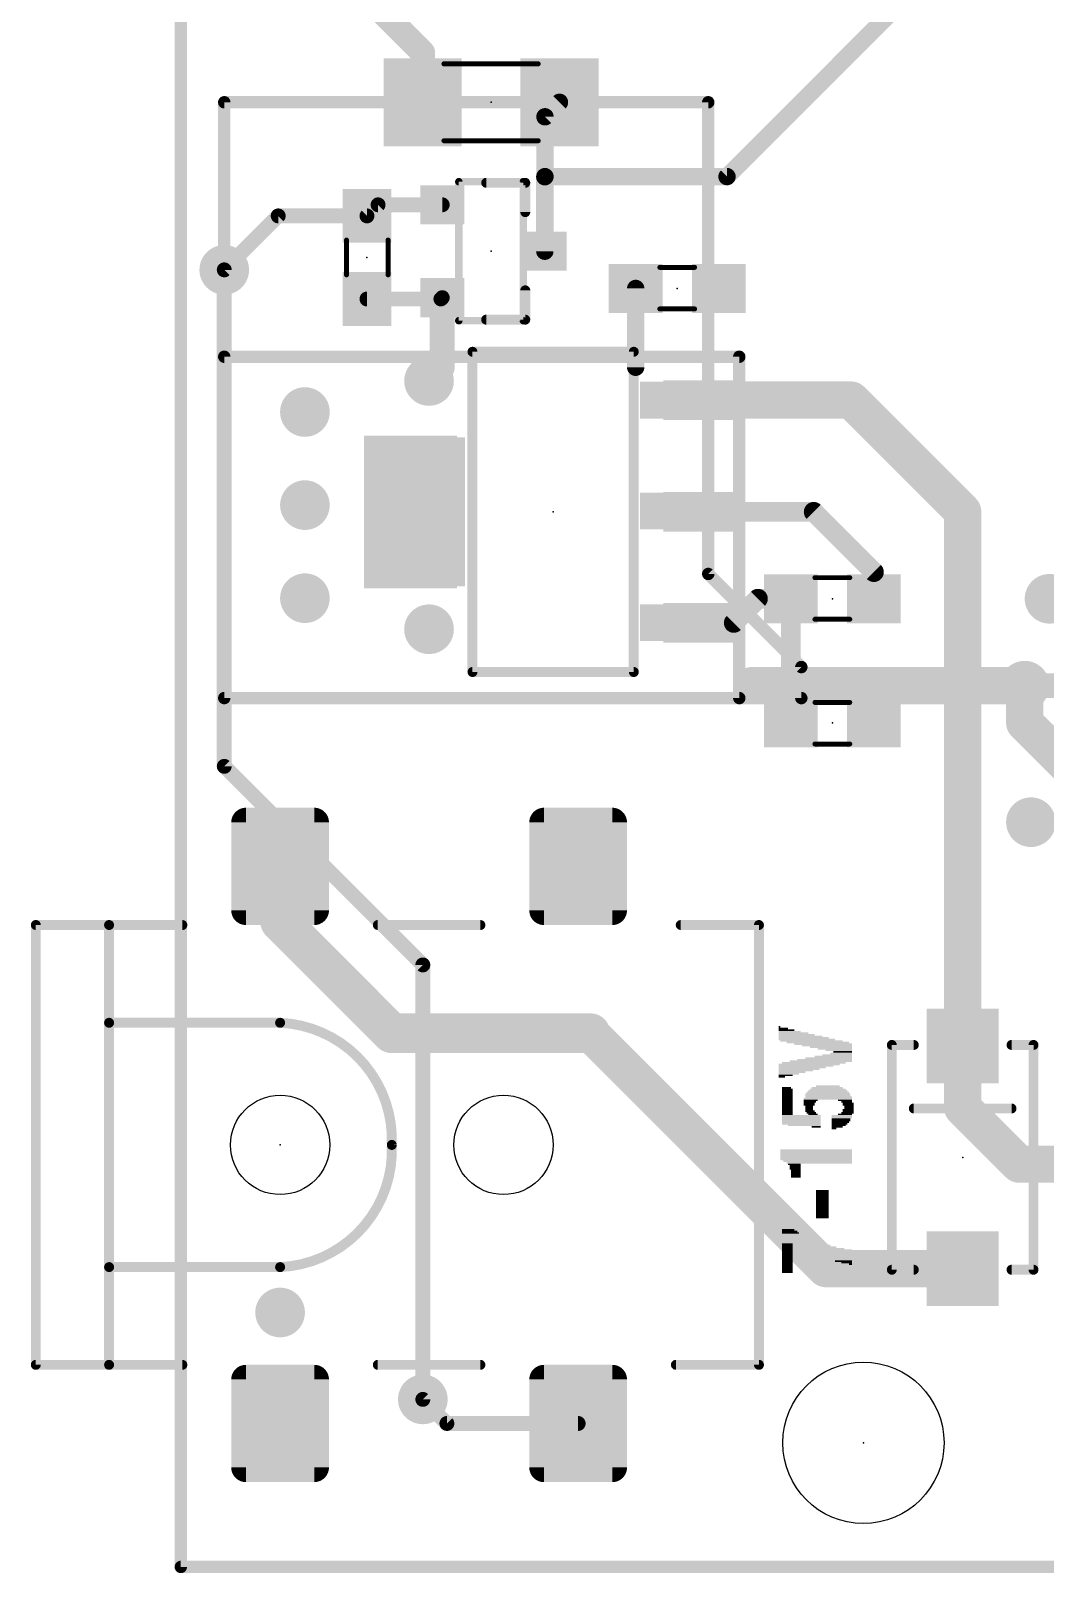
# Model space of a CAD drawing. Extents: x -0.75 to 3.47, y -1.8 to 2.11.
# Drawn here: x -0.121 to 0.696, y -0.005 to 1.238 of the extents above; entities that cross this region are included whole.
import ezdxf

# ---------------------------------------------------------------- set-up
doc = ezdxf.new("R2010")
doc.units = 0
doc.header["$MEASUREMENT"] = 0
doc.layers.get('0').update_dxf_attribs({"linetype": 'CONTINUOUS'})
for name, color, linetype in [('1', 22, 'CONTINUOUS'), ('16', 175, 'CONTINUOUS'), ('18', 82, 'CONTINUOUS'), ('20', 7, 'CONTINUOUS'), ('21', 32, 'CONTINUOUS'), ('23', 7, 'CONTINUOUS'), ('51', 53, 'CONTINUOUS')]:
    doc.layers.add(name, color=color, linetype=linetype)

# ---------------------------------------------------------------- blocks, each defined once
blk = doc.blocks.new('RECT')
blk.add_solid([(-0.5, -0.5), (0.5, -0.5), (-0.5, 0.5), (0.5, 0.5)])
blk = doc.blocks.new('RECT320000X384000R30')
at = {"const_width": 0.011811}
blk.add_lwpolyline([(0.033465, -0.035433), (0.033465, 0.035433, 0.414214), (0.027559, 0.041339), (-0.027559, 0.041339, 0.414214), (-0.033465, 0.035433), (-0.033465, -0.035433, 0.414214), (-0.027559, -0.041339), (0.027559, -0.041339, 0.414214)], format="xyb", close=True, dxfattribs=at)
blk.add_solid([(-0.028559, -0.036433), (0.028559, -0.036433), (-0.028559, 0.036433), (0.028559, 0.036433)])
blk = doc.blocks.new('ROUNDV')
at = {"const_width": 0.5}
blk.add_lwpolyline([(0, -0.25, 1), (0, 0.25, 1), (0, -0.25)], format="xyb", dxfattribs=at)

msp = doc.modelspace()

# ---------------------------------------------------------------- linework, layer by layer
at = {"layer": '1'}
for points, const_width in [([(0, 0), (0, 2.1)], 0.01), ([(0.440118, 1.120118), (0.6, 1.28)], 0.014), ([(0.194882, 1.220118), (0.16, 1.255)], 0.02), ([(0.194882, 1.220118), (0.194882, 1.18)], 0.02), ([(0.293425, 1.168307), (0.305118, 1.18)], 0.014), ([(0.293425, 1.120118), (0.293425, 1.168307)], 0.014), ([(0.293425, 1.120118), (0.293307, 1.12)], 0.014), ([(0.293307, 1.06), (0.293307, 1.12)], 0.014), ([(0.440118, 1.120118), (0.293425, 1.120118)], 0.014), ([(0.078465, 1.088465), (0.035, 1.045)], 0.012), ([(0.15, 1.088465), (0.078465, 1.088465)], 0.012), ([(0.158937, 1.097402), (0.15, 1.088465)], 0.012), ([(0.21063, 1.097402), (0.158937, 1.097402)], 0.012), ([(0.21063, 1.022598), (0.21063, 0.966102)], 0.02), ([(0.366535, 1.03), (0.366535, 0.966535)], 0.014), ([(0.15, 1.021535), (0.209567, 1.021535)], 0.012), ([(0.209567, 1.021535), (0.21063, 1.022598)], 0.012), ([(0.035, 0.7), (0.035, 0.975)], 0.01), ([(0.035, 0.975), (0.45, 0.975)], 0.01), ([(0.21063, 0.966102), (0.2, 0.955472)], 0.02), ([(0.45, 0.975), (0.45, 0.7)], 0.01), ([(0.418898, 0.940098), (0.540098, 0.940098)], 0.03), ([(0.63, 0.850197), (0.540098, 0.940098)], 0.03), ([(0.51, 0.85), (0.418898, 0.85)], 0.016), ([(0.558465, 0.801535), (0.51, 0.85)], 0.016), ([(0.63, 0.419646), (0.63, 0.850197)], 0.03), ([(0.558465, 0.78), (0.558465, 0.801535)], 0.016), ([(0.445602, 0.760602), (0.465, 0.78)], 0.016), ([(0.465, 0.78), (0.491535, 0.78)], 0.016), ([(0.491535, 0.68), (0.491535, 0.78)], 0.016), ([(0.418898, 0.760602), (0.445602, 0.760602)], 0.016), ([(0.71, 0.71), (0.68, 0.71)], 0.02), ([(0.45, 0.7), (0.035, 0.7)], 0.01), ([(0.08, 0.564409), (0.08, 0.52)], 0.032), ([(0.08, 0.52), (0.17, 0.43)], 0.032), ([(0.17, 0.43), (0.33, 0.43)], 0.032), ([(0.519646, 0.240354), (0.33, 0.43)], 0.03), ([(0.63, 0.37), (0.63, 0.419646)], 0.03), ([(0.675512, 0.324488), (0.63, 0.37)], 0.03), ([(0.85, 0.324488), (0.675512, 0.324488)], 0.03), ([(0.63, 0.240354), (0.519646, 0.240354)], 0.03), ([(0.214409, 0.115591), (0.195, 0.135)], 0.012), ([(0.320157, 0.115591), (0.214409, 0.115591)], 0.012), ([(2.6, 0), (0, 0)], 0.01)]:
    msp.add_lwpolyline(points, dxfattribs=dict(at, const_width=const_width))
for points, const_width in [([(0.199882, 1.220118, 1), (0.189882, 1.220118)], 0.01), ([(0.191346, 1.216583, 1), (0.198417, 1.223654)], 0.01), ([(0.189882, 1.18, 1), (0.199882, 1.18)], 0.01), ([(0.307593, 1.177525, 1), (0.302643, 1.182475)], 0.007), ([(0.296925, 1.168307, 1), (0.289925, 1.168307)], 0.007), ([(0.29095, 1.170782, 1), (0.2959, 1.165832)], 0.007), ([(0.296807, 1.12, 1), (0.289807, 1.12)], 0.007), ([(0.290832, 1.122475, 1), (0.295782, 1.117525)], 0.007), ([(0.293425, 1.123618, 1), (0.293425, 1.116618)], 0.007), ([(0.289925, 1.120118, 1), (0.296925, 1.120118)], 0.007), ([(0.2959, 1.117643, 1), (0.29095, 1.122593)], 0.007), ([(0.437643, 1.122593, 1), (0.442593, 1.117643)], 0.007), ([(0.440118, 1.116618, 1), (0.440118, 1.123618)], 0.007), ([(0.078465, 1.091465, 1), (0.078465, 1.085465)], 0.006), ([(0.080586, 1.086343, 1), (0.076343, 1.090586)], 0.006), ([(0.147879, 1.090586, 1), (0.152121, 1.086343)], 0.006), ([(0.15, 1.085465, 1), (0.15, 1.091465)], 0.006), ([(0.158937, 1.100402, 1), (0.158937, 1.094402)], 0.006), ([(0.161058, 1.09528, 1), (0.156816, 1.099523)], 0.006), ([(0.21063, 1.094402, 1), (0.21063, 1.100402)], 0.006), ([(0.289807, 1.06, 1), (0.296807, 1.06)], 0.007), ([(0.032879, 1.047121, 1), (0.037121, 1.042879)], 0.006), ([(0.21563, 1.022598, 1), (0.20563, 1.022598)], 0.01), ([(0.370035, 1.03, 1), (0.363035, 1.03)], 0.007), ([(0.15, 1.024535, 1), (0.15, 1.018535)], 0.006), ([(0.207446, 1.023657, 1), (0.211688, 1.019414)], 0.006), ([(0.212751, 1.020477, 1), (0.208509, 1.02472)], 0.006), ([(0.209567, 1.018535, 1), (0.209567, 1.024535)], 0.006), ([(0.0375, 0.975, 1), (0.0325, 0.975)], 0.005), ([(0.035, 0.9775, 1), (0.035, 0.9725)], 0.005), ([(0.20563, 0.966102, 1), (0.21563, 0.966102)], 0.01), ([(0.214165, 0.962567, 1), (0.207094, 0.969638)], 0.01), ([(0.363035, 0.966535, 1), (0.370035, 0.966535)], 0.007), ([(0.4525, 0.975, 1), (0.4475, 0.975)], 0.005), ([(0.45, 0.9725, 1), (0.45, 0.9775)], 0.005), ([(0.196464, 0.959008, 1), (0.203536, 0.951937)], 0.01), ([(0.418898, 0.947598, 1), (0.418898, 0.932598)], 0.015), ([(0.545402, 0.945402, 1), (0.534795, 0.934795)], 0.015), ([(0.540098, 0.932598, 1), (0.540098, 0.947598)], 0.015), ([(0.418898, 0.854, 1), (0.418898, 0.846)], 0.008), ([(0.512828, 0.852828, 1), (0.507172, 0.847172)], 0.008), ([(0.51, 0.846, 1), (0.51, 0.854)], 0.008), ([(0.6375, 0.850197, 1), (0.6225, 0.850197)], 0.015), ([(0.624697, 0.844894, 1), (0.635303, 0.8555)], 0.015), ([(0.562465, 0.801535, 1), (0.554465, 0.801535)], 0.008), ([(0.555636, 0.798707, 1), (0.561293, 0.804364)], 0.008), ([(0.465, 0.784, 1), (0.465, 0.776)], 0.008), ([(0.467828, 0.777172, 1), (0.462172, 0.782828)], 0.008), ([(0.495535, 0.78, 1), (0.487535, 0.78)], 0.008), ([(0.491535, 0.776, 1), (0.491535, 0.784)], 0.008), ([(0.554465, 0.78, 1), (0.562465, 0.78)], 0.008), ([(0.418898, 0.764602, 1), (0.418898, 0.756602)], 0.008), ([(0.442774, 0.763431, 1), (0.448431, 0.757774)], 0.008), ([(0.445602, 0.756602, 1), (0.445602, 0.764602)], 0.008), ([(0.68, 0.715, 1), (0.68, 0.705)], 0.01), ([(0.035, 0.7025, 1), (0.035, 0.6975)], 0.005), ([(0.0325, 0.7, 1), (0.0375, 0.7)], 0.005), ([(0.4475, 0.7, 1), (0.4525, 0.7)], 0.005), ([(0.45, 0.6975, 1), (0.45, 0.7025)], 0.005), ([(0.487535, 0.68, 1), (0.495535, 0.68)], 0.008), ([(0.088, 0.564409, 1), (0.072, 0.564409)], 0.016), ([(0.085657, 0.525657, 1), (0.074343, 0.514343)], 0.016), ([(0.072, 0.52, 1), (0.088, 0.52)], 0.016), ([(0.17, 0.438, 1), (0.17, 0.422)], 0.016), ([(0.164343, 0.424343, 1), (0.175657, 0.435657)], 0.016), ([(0.335303, 0.435303, 1), (0.324697, 0.424697)], 0.015), ([(0.33, 0.422, 1), (0.33, 0.438)], 0.016), ([(0.6375, 0.419646, 1), (0.6225, 0.419646)], 0.015), ([(0.6225, 0.419646, 1), (0.6375, 0.419646)], 0.015), ([(0.635303, 0.375303, 1), (0.624697, 0.364697)], 0.015), ([(0.6225, 0.37, 1), (0.6375, 0.37)], 0.015), ([(0.675512, 0.331988, 1), (0.675512, 0.316988)], 0.015), ([(0.670209, 0.319185, 1), (0.680815, 0.329791)], 0.015), ([(0.519646, 0.247854, 1), (0.519646, 0.232854)], 0.015), ([(0.514342, 0.235051, 1), (0.524949, 0.245658)], 0.015), ([(0.63, 0.232854, 1), (0.63, 0.247854)], 0.015), ([(0.197121, 0.137121, 1), (0.192879, 0.132879)], 0.006), ([(0.214409, 0.118591, 1), (0.214409, 0.112591)], 0.006), ([(0.212288, 0.113469, 1), (0.216531, 0.117712)], 0.006), ([(0.320157, 0.112591, 1), (0.320157, 0.118591)], 0.006), ([(0, 0.0025, 1), (0, -0.0025)], 0.005), ([(-0.0025, 0, 1), (0.0025, 0)], 0.005)]:
    msp.add_lwpolyline(points, format="xyb", dxfattribs=dict(at, const_width=const_width))
at = {"layer": '16'}
for points, const_width in [([(0, 0), (0, 2.1)], 0.01), ([(0.035, 1.18), (0.425, 1.18)], 0.01), ([(0.035, 0.7), (0.035, 1.18)], 0.01), ([(0.425, 1.18), (0.425, 0.8)], 0.01), ([(0.035, 0.645), (0.035, 1.045)], 0.012), ([(0.425, 0.8), (0.5, 0.725)], 0.01), ([(0.68, 0.71), (0.46, 0.71)], 0.03), ([(0.5, 0.725), (0.5, 0.7)], 0.01), ([(0.65, 0.71), (0.68, 0.71)], 0.03), ([(0.68, 0.68), (0.68, 0.71)], 0.03), ([(0.5, 0.7), (0.035, 0.7)], 0.01), ([(0.94, 0.42), (0.68, 0.68)], 0.03), ([(0.195, 0.485), (0.035, 0.645)], 0.012), ([(0.195, 0.135), (0.195, 0.485)], 0.012), ([(2.6, 0), (0, 0)], 0.01)]:
    msp.add_lwpolyline(points, dxfattribs=dict(at, const_width=const_width))
for points, const_width in [([(0.035, 1.1825, 1), (0.035, 1.1775)], 0.005), ([(0.0375, 1.18, 1), (0.0325, 1.18)], 0.005), ([(0.4275, 1.18, 1), (0.4225, 1.18)], 0.005), ([(0.425, 1.1775, 1), (0.425, 1.1825)], 0.005), ([(0.038, 1.045, 1), (0.032, 1.045)], 0.006), ([(0.426768, 0.801768, 1), (0.423232, 0.798232)], 0.005), ([(0.4225, 0.8, 1), (0.4275, 0.8)], 0.005), ([(0.46, 0.7175, 1), (0.46, 0.7025)], 0.015), ([(0.5025, 0.725, 1), (0.4975, 0.725)], 0.005), ([(0.498232, 0.723232, 1), (0.501768, 0.726768)], 0.005), ([(0.65, 0.7175, 1), (0.65, 0.7025)], 0.015), ([(0.6875, 0.71, 1), (0.6725, 0.71)], 0.015), ([(0.68, 0.7025, 1), (0.68, 0.7175)], 0.015), ([(0.68, 0.7025, 1), (0.68, 0.7175)], 0.015), ([(0.035, 0.7025, 1), (0.035, 0.6975)], 0.005), ([(0.0325, 0.7, 1), (0.0375, 0.7)], 0.005), ([(0.4975, 0.7, 1), (0.5025, 0.7)], 0.005), ([(0.5, 0.6975, 1), (0.5, 0.7025)], 0.005), ([(0.685303, 0.685303, 1), (0.674697, 0.674697)], 0.015), ([(0.6725, 0.68, 1), (0.6875, 0.68)], 0.015), ([(0.037121, 0.647121, 1), (0.032879, 0.642879)], 0.006), ([(0.032, 0.645, 1), (0.038, 0.645)], 0.006), ([(0.198, 0.485, 1), (0.192, 0.485)], 0.006), ([(0.192879, 0.482879, 1), (0.197121, 0.487121)], 0.006), ([(0.192, 0.135, 1), (0.198, 0.135)], 0.006), ([(0, 0.0025, 1), (0, -0.0025)], 0.005), ([(-0.0025, 0, 1), (0.0025, 0)], 0.005)]:
    msp.add_lwpolyline(points, format="xyb", dxfattribs=dict(at, const_width=const_width))
at = {"layer": '20', "const_width": 0.008}
for points in [[(0, 0), (0, 2.1)], [(2.6, 0), (0, 0)]]:
    msp.add_lwpolyline(points, dxfattribs=at)
at = {"layer": '20', "const_width": 0.004}
for points in [[(0, 0.002, 1), (0, -0.002)], [(-0.002, 0, 1), (0.002, 0)]]:
    msp.add_lwpolyline(points, format="xyb", dxfattribs=at)
at = {"layer": '20'}
for centre, radius in [((0.08, 0.34), 0.04), ((0.26, 0.34), 0.04), ((0.55, 0.1), 0.065)]:
    msp.add_circle(centre, radius, dxfattribs=at)
at = {"layer": '21', "const_width": 0.008}
for points in [[(0.277559, 1.115118), (0.246063, 1.115118)], [(0.277559, 1.091496), (0.277559, 1.115118)], [(0.277559, 1.028504), (0.277559, 1.004882)], [(0.277559, 1.004882), (0.246063, 1.004882)], [(0.235, 0.979), (0.365, 0.979)], [(0.235, 0.721), (0.235, 0.979)], [(0.365, 0.979), (0.365, 0.721)], [(0.365, 0.721), (0.235, 0.721)], [(-0.057795, 0.517165), (-0.057795, 0.438425)], [(-0.057795, 0.517165), (0.00126, 0.517165)], [(0.15874, 0.517165), (0.241417, 0.517165)], [(0.402835, 0.517165), (0.465827, 0.517165)], [(0.465827, 0.517165), (0.465827, 0.162835)], [(-0.057795, 0.438425), (-0.057795, 0.241575)], [(-0.057795, 0.438425), (0.08, 0.438425)], [(0.572913, 0.239449), (0.572913, 0.420551)], [(0.572913, 0.420551), (0.59063, 0.420551)], [(0.66937, 0.420551), (0.687087, 0.420551)], [(0.687087, 0.420551), (0.687087, 0.239449)], [(0.59063, 0.36937), (0.66937, 0.36937)], [(-0.057795, 0.241575), (-0.057795, 0.162835)], [(0.08, 0.241575), (-0.057795, 0.241575)], [(0.59063, 0.239449), (0.572913, 0.239449)], [(0.687087, 0.239449), (0.66937, 0.239449)], [(0.00126, 0.162835), (-0.057795, 0.162835)], [(0.241417, 0.162835), (0.15874, 0.162835)], [(0.465827, 0.162835), (0.398898, 0.162835)]]:
    msp.add_lwpolyline(points, dxfattribs=at)
at = {"layer": '21'}
for points, const_width in [([(0.246063, 1.117118, 1), (0.246063, 1.113118)], 0.004), ([(0.279559, 1.115118, 1), (0.275559, 1.115118)], 0.004), ([(0.277559, 1.113118, 1), (0.277559, 1.117118)], 0.004), ([(0.275559, 1.091496, 1), (0.279559, 1.091496)], 0.004), ([(0.279559, 1.028504, 1), (0.275559, 1.028504)], 0.004), ([(0.246063, 1.006882, 1), (0.246063, 1.002882)], 0.004), ([(0.275559, 1.004882, 1), (0.279559, 1.004882)], 0.004), ([(0.277559, 1.002882, 1), (0.277559, 1.006882)], 0.004), ([(0.235, 0.981, 1), (0.235, 0.977)], 0.004), ([(0.237, 0.979, 1), (0.233, 0.979)], 0.004), ([(0.367, 0.979, 1), (0.363, 0.979)], 0.004), ([(0.365, 0.977, 1), (0.365, 0.981)], 0.004), ([(0.235, 0.723, 1), (0.235, 0.719)], 0.004), ([(0.233, 0.721, 1), (0.237, 0.721)], 0.004), ([(0.363, 0.721, 1), (0.367, 0.721)], 0.004), ([(0.365, 0.719, 1), (0.365, 0.723)], 0.004), ([(-0.055795, 0.517165, 1), (-0.059795, 0.517165)], 0.004), ([(-0.057795, 0.519165, 1), (-0.057795, 0.515165)], 0.004), ([(0.00126, 0.515165, 1), (0.00126, 0.519165)], 0.004), ([(0.15874, 0.519165, 1), (0.15874, 0.515165)], 0.004), ([(0.241417, 0.515165, 1), (0.241417, 0.519165)], 0.004), ([(0.402835, 0.519165, 1), (0.402835, 0.515165)], 0.004), ([(0.467827, 0.517165, 1), (0.463827, 0.517165)], 0.004), ([(0.465827, 0.515165, 1), (0.465827, 0.519165)], 0.004), ([(-0.055795, 0.438425, 1), (-0.059795, 0.438425)], 0.004), ([(-0.057795, 0.440425, 1), (-0.057795, 0.436425)], 0.004), ([(-0.059795, 0.438425, 1), (-0.055795, 0.438425)], 0.004), ([(0.17, 0.34, 0.414214), (0.08, 0.438425)], 0.008), ([(0.080089, 0.440423, 1), (0.079911, 0.436427)], 0.004), ([(0.08, 0.436425, 1), (0.08, 0.440425)], 0.004), ([(0.574913, 0.420551, 1), (0.570913, 0.420551)], 0.004), ([(0.572913, 0.422551, 1), (0.572913, 0.418551)], 0.004), ([(0.59063, 0.418551, 1), (0.59063, 0.422551)], 0.004), ([(0.66937, 0.422551, 1), (0.66937, 0.418551)], 0.004), ([(0.689087, 0.420551, 1), (0.685087, 0.420551)], 0.004), ([(0.687087, 0.418551, 1), (0.687087, 0.422551)], 0.004), ([(0.59063, 0.37137, 1), (0.59063, 0.36737)], 0.004), ([(0.66937, 0.36737, 1), (0.66937, 0.37137)], 0.004), ([(0.08, 0.241575, 0.414214), (0.17, 0.34)], 0.008), ([(0.171998, 0.340089, 1), (0.168002, 0.339911)], 0.004), ([(0.168002, 0.340089, 1), (0.171998, 0.339911)], 0.004), ([(-0.055795, 0.241575, 1), (-0.059795, 0.241575)], 0.004), ([(-0.057795, 0.243575, 1), (-0.057795, 0.239575)], 0.004), ([(-0.059795, 0.241575, 1), (-0.055795, 0.241575)], 0.004), ([(0.079911, 0.243573, 1), (0.080089, 0.239577)], 0.004), ([(0.08, 0.239575, 1), (0.08, 0.243575)], 0.004), ([(0.572913, 0.241449, 1), (0.572913, 0.237449)], 0.004), ([(0.570913, 0.239449, 1), (0.574913, 0.239449)], 0.004), ([(0.59063, 0.237449, 1), (0.59063, 0.241449)], 0.004), ([(0.66937, 0.241449, 1), (0.66937, 0.237449)], 0.004), ([(0.685087, 0.239449, 1), (0.689087, 0.239449)], 0.004), ([(0.687087, 0.237449, 1), (0.687087, 0.241449)], 0.004), ([(-0.057795, 0.164835, 1), (-0.057795, 0.160835)], 0.004), ([(-0.059795, 0.162835, 1), (-0.055795, 0.162835)], 0.004), ([(0.00126, 0.160835, 1), (0.00126, 0.164835)], 0.004), ([(0.15874, 0.164835, 1), (0.15874, 0.160835)], 0.004), ([(0.241417, 0.160835, 1), (0.241417, 0.164835)], 0.004), ([(0.398898, 0.164835, 1), (0.398898, 0.160835)], 0.004), ([(0.463827, 0.162835, 1), (0.467827, 0.162835)], 0.004), ([(0.465827, 0.160835, 1), (0.465827, 0.164835)], 0.004)]:
    msp.add_lwpolyline(points, format="xyb", dxfattribs=dict(at, const_width=const_width))
at = {"layer": '23'}
for p in [(0.25, 1.18), (0.25, 1.06), (0.15, 1.055), (0.4, 1.03), (0.3, 0.85), (0.525, 0.78), (0.525, 0.68), (0.08, 0.34), (0.63, 0.33), (0.55, 0.1)]:
    msp.add_point(p, dxfattribs=at)
at = {"layer": '51'}
for points, const_width in [([(0.212008, 1.210984), (0.287992, 1.210984)], 0.004), ([(0.212008, 1.149016), (0.287992, 1.149016)], 0.004), ([(0.224, 1.004), (0.224, 1.116)], 0.006), ([(0.224, 1.116), (0.276, 1.116)], 0.006), ([(0.276, 1.116), (0.276, 1.004)], 0.006), ([(0.133504, 1.069016), (0.133504, 1.040984)], 0.004), ([(0.167008, 1.069016), (0.167008, 1.040984)], 0.004), ([(0.385984, 1.047008), (0.414016, 1.047008)], 0.004), ([(0.276, 1.004), (0.224, 1.004)], 0.006), ([(0.385984, 1.013504), (0.414016, 1.013504)], 0.004), ([(0.510984, 0.797008), (0.539016, 0.797008)], 0.004), ([(0.510984, 0.763504), (0.539016, 0.763504)], 0.004), ([(0.539016, 0.696496), (0.510984, 0.696496)], 0.004), ([(0.539016, 0.662992), (0.510984, 0.662992)], 0.004), ([(-0.11685, 0.517165), (-0.11685, 0.162835)], 0.008), ([(-0.11685, 0.517165), (-0.057795, 0.517165)], 0.008), ([(-0.057795, 0.162835), (-0.11685, 0.162835)], 0.008)]:
    msp.add_lwpolyline(points, dxfattribs=dict(at, const_width=const_width))
for points, const_width in [([(0.212008, 1.211984, 1), (0.212008, 1.209984)], 0.002), ([(0.287992, 1.209984, 1), (0.287992, 1.211984)], 0.002), ([(0.212008, 1.150016, 1), (0.212008, 1.148016)], 0.002), ([(0.287992, 1.148016, 1), (0.287992, 1.150016)], 0.002), ([(0.2255, 1.116, 1), (0.2225, 1.116)], 0.003), ([(0.224, 1.1175, 1), (0.224, 1.1145)], 0.003), ([(0.2775, 1.116, 1), (0.2745, 1.116)], 0.003), ([(0.276, 1.1145, 1), (0.276, 1.1175)], 0.003), ([(0.134504, 1.069016, 1), (0.132504, 1.069016)], 0.002), ([(0.168008, 1.069016, 1), (0.166008, 1.069016)], 0.002), ([(0.385984, 1.048008, 1), (0.385984, 1.046008)], 0.002), ([(0.414016, 1.046008, 1), (0.414016, 1.048008)], 0.002), ([(0.132504, 1.040984, 1), (0.134504, 1.040984)], 0.002), ([(0.166008, 1.040984, 1), (0.168008, 1.040984)], 0.002), ([(0.224, 1.0055, 1), (0.224, 1.0025)], 0.003), ([(0.276, 1.0025, 1), (0.276, 1.0055)], 0.003), ([(0.385984, 1.014504, 1), (0.385984, 1.012504)], 0.002), ([(0.414016, 1.012504, 1), (0.414016, 1.014504)], 0.002), ([(0.2225, 1.004, 1), (0.2255, 1.004)], 0.003), ([(0.2745, 1.004, 1), (0.2775, 1.004)], 0.003), ([(0.510984, 0.798008, 1), (0.510984, 0.796008)], 0.002), ([(0.539016, 0.796008, 1), (0.539016, 0.798008)], 0.002), ([(0.510984, 0.764504, 1), (0.510984, 0.762504)], 0.002), ([(0.539016, 0.762504, 1), (0.539016, 0.764504)], 0.002), ([(0.510984, 0.697496, 1), (0.510984, 0.695496)], 0.002), ([(0.539016, 0.695496, 1), (0.539016, 0.697496)], 0.002), ([(0.510984, 0.663992, 1), (0.510984, 0.661992)], 0.002), ([(0.539016, 0.661992, 1), (0.539016, 0.663992)], 0.002), ([(-0.11485, 0.517165, 1), (-0.11885, 0.517165)], 0.004), ([(-0.11685, 0.519165, 1), (-0.11685, 0.515165)], 0.004), ([(-0.057795, 0.515165, 1), (-0.057795, 0.519165)], 0.004), ([(-0.11685, 0.164835, 1), (-0.11685, 0.160835)], 0.004), ([(-0.11885, 0.162835, 1), (-0.11485, 0.162835)], 0.004), ([(-0.057795, 0.160835, 1), (-0.057795, 0.164835)], 0.004)]:
    msp.add_lwpolyline(points, format="xyb", dxfattribs=dict(at, const_width=const_width))

# ---------------------------------------------------------------- block references
at = {"layer": '1'}
for p, xscale, yscale in [((0.194882, 1.18), 0.06299199999999999, 0.070866), ((0.305118, 1.18), 0.06299199999999999, 0.070866), ((0.366535, 1.03), 0.043307, 0.03937), ((0.433465, 1.03), 0.043307, 0.03937), ((0.491535, 0.78), 0.043307, 0.03937), ((0.558465, 0.78), 0.043307, 0.03937)]:
    msp.add_blockref('RECT', p, dxfattribs=dict(at, xscale=xscale, yscale=yscale))
for p, xscale, yscale, rotation in [((0.15, 1.088465), 0.043307, 0.03937, 270), ((0.21063, 1.097402), 0.031496, 0.035433, 270), ((0.293307, 1.06), 0.031496, 0.035433, 270), ((0.15, 1.021535), 0.043307, 0.03937, 270), ((0.21063, 1.022598), 0.031496, 0.035433, 270), ((0.418898, 0.940098), 0.032, 0.06, 90), ((0.185, 0.85), 0.123, 0.075, 90), ((0.418898, 0.85), 0.032, 0.06, 90), ((0.418898, 0.760602), 0.032, 0.06, 90), ((0.491535, 0.68), 0.043307, 0.03937, 180), ((0.558465, 0.68), 0.043307, 0.03937, 180), ((0.63, 0.419646), 0.06, 0.057874, 90), ((0.63, 0.240354), 0.06, 0.057874, 270)]:
    msp.add_blockref('RECT', p, dxfattribs=dict(at, xscale=xscale, yscale=yscale, rotation=rotation))
for p in [(0.08, 0.564409), (0.320157, 0.564409), (0.08, 0.115591), (0.320157, 0.115591)]:
    msp.add_blockref('RECT320000X384000R30', p, dxfattribs=at)
at = {"layer": '18', "xscale": 0.04, "yscale": 0.04}
for p in [(0.035, 1.045), (0.035, 1.045), (0.2, 0.955472), (0.2, 0.955472), (0.1, 0.930472), (0.1, 0.930472), (0.1, 0.855472), (0.1, 0.855472), (0.1, 0.780472), (0.1, 0.780472), (0.7, 0.78), (0.7, 0.78), (0.2, 0.755472), (0.2, 0.755472), (0.68, 0.71), (0.68, 0.71), (0.685, 0.6), (0.685, 0.6), (0.08, 0.205), (0.08, 0.205), (0.195, 0.135), (0.195, 0.135)]:
    msp.add_blockref('ROUNDV', p, dxfattribs=at)
at = {"layer": '21'}
for p, xscale, yscale in [((0.4824, 0.43506), 0.0012, 0.00126), ((0.48555, 0.433805), 0.0075, 0.00125), ((0.48805, 0.43255), 0.0125, 0.00126), ((0.4906, 0.43129), 0.0176, 0.00126), ((0.49375, 0.43003), 0.0239, 0.00126), ((0.49625, 0.42877), 0.0289, 0.00126), ((0.4994, 0.427515), 0.0352, 0.00125), ((0.5019, 0.42626), 0.0402, 0.00126), ((0.5044, 0.425), 0.0452, 0.00126), ((0.50815, 0.42374), 0.0503, 0.00126), ((0.51325, 0.422485), 0.0503, 0.00125), ((0.5176, 0.42123), 0.0466, 0.00126), ((0.52075, 0.41997), 0.0403, 0.00126), ((0.522, 0.409905), 0.0378, 0.00125), ((0.5239, 0.41871), 0.034, 0.00126), ((0.5258, 0.41116), 0.0302, 0.00126), ((0.52705, 0.41745), 0.0277, 0.00126), ((0.52895, 0.41242), 0.0239, 0.00126), ((0.5302, 0.416195), 0.0214, 0.00125), ((0.5321, 0.41368), 0.0176, 0.00126), ((0.53335, 0.41494), 0.0151, 0.00126), ((0.5063, 0.404875), 0.049, 0.00125), ((0.5038, 0.40362), 0.044, 0.00126), ((0.50065, 0.40236), 0.0377, 0.00126), ((0.49815, 0.4011), 0.0327, 0.00126), ((0.4956, 0.39984), 0.0276, 0.00126), ((0.49245, 0.398585), 0.0213, 0.00125), ((0.48995, 0.39733), 0.0163, 0.00126), ((0.51005, 0.40613), 0.0515, 0.00126), ((0.51575, 0.40739), 0.0503, 0.00126), ((0.5189, 0.40865), 0.044, 0.00126), ((0.48745, 0.39607), 0.0113, 0.00126), ((0.4843, 0.39481), 0.005, 0.00126), ((0.48805, 0.38601), 0.0075, 0.00126), ((0.4887, 0.38475), 0.0088, 0.00126), ((0.52135, 0.38475), 0.0289, 0.00126), ((0.52075, 0.38601), 0.0251, 0.00126), ((0.52135, 0.387265), 0.0189, 0.00125), ((0.4887, 0.38349), 0.0088, 0.00126), ((0.4887, 0.38223), 0.0088, 0.00126), ((0.4887, 0.380975), 0.0088, 0.00125), ((0.4887, 0.37972), 0.0088, 0.00126), ((0.4887, 0.37846), 0.0088, 0.00126), ((0.4887, 0.3772), 0.0088, 0.00126), ((0.4887, 0.37594), 0.0088, 0.00126), ((0.4887, 0.374685), 0.0088, 0.00125), ((0.4887, 0.37343), 0.0088, 0.00126), ((0.4887, 0.37217), 0.0088, 0.00126), ((0.5214, 0.3772), 0.039, 0.00126), ((0.50755, 0.37594), 0.0113, 0.00126), ((0.5069, 0.374685), 0.01, 0.00125), ((0.5063, 0.37343), 0.0088, 0.00126), ((0.5063, 0.37217), 0.0088, 0.00126), ((0.52135, 0.380975), 0.0365, 0.00125), ((0.52135, 0.37972), 0.0365, 0.00126), ((0.522, 0.37846), 0.0378, 0.00126), ((0.5214, 0.38223), 0.034, 0.00126), ((0.5214, 0.38349), 0.0314, 0.00126), ((0.53525, 0.37594), 0.0113, 0.00126), ((0.5365, 0.374685), 0.0088, 0.00125), ((0.5377, 0.37343), 0.0088, 0.00126), ((0.5377, 0.37217), 0.0088, 0.00126), ((0.4887, 0.37091), 0.0088, 0.00126), ((0.4887, 0.369655), 0.0088, 0.00125), ((0.4887, 0.3684), 0.0088, 0.00126), ((0.4887, 0.36714), 0.0088, 0.00126), ((0.4887, 0.36588), 0.0088, 0.00126), ((0.4887, 0.36462), 0.0088, 0.00126), ((0.5, 0.363365), 0.0314, 0.00125), ((0.5, 0.36211), 0.0314, 0.00126), ((0.5, 0.36085), 0.0314, 0.00126), ((0.50625, 0.37091), 0.0063, 0.00126), ((0.50625, 0.369655), 0.0063, 0.00125), ((0.50625, 0.3684), 0.0063, 0.00126), ((0.5069, 0.36714), 0.0076, 0.00126), ((0.50815, 0.36588), 0.0075, 0.00126), ((0.50945, 0.36462), 0.0075, 0.00126), ((0.5327, 0.363365), 0.0164, 0.00125), ((0.5327, 0.36211), 0.0164, 0.00126), ((0.53205, 0.36085), 0.0151, 0.00126), ((0.53525, 0.36462), 0.0113, 0.00126), ((0.5371, 0.36588), 0.01, 0.00126), ((0.5377, 0.3684), 0.0088, 0.00126), ((0.5377, 0.36714), 0.0088, 0.00126), ((0.53835, 0.37091), 0.0075, 0.00126), ((0.53835, 0.369655), 0.0075, 0.00125), ((0.5, 0.35959), 0.0314, 0.00126), ((0.5, 0.35833), 0.0314, 0.00126), ((0.5, 0.357075), 0.0314, 0.00125), ((0.5025, 0.35582), 0.0264, 0.00126), ((0.51195, 0.35456), 0.0075, 0.00126), ((0.53205, 0.35959), 0.0151, 0.00126), ((0.53145, 0.35833), 0.0139, 0.00126), ((0.5308, 0.357075), 0.0126, 0.00125), ((0.53015, 0.35582), 0.0113, 0.00126), ((0.5289, 0.35456), 0.0088, 0.00126), ((0.5264, 0.3533), 0.0038, 0.00126), ((0.51195, 0.33569), 0.0579, 0.00126), ((0.51195, 0.334435), 0.0579, 0.00125), ((0.51195, 0.33318), 0.0579, 0.00126), ((0.51195, 0.33192), 0.0579, 0.00126), ((0.51195, 0.33066), 0.0579, 0.00126), ((0.51195, 0.3294), 0.0579, 0.00126), ((0.51195, 0.328145), 0.0579, 0.00125), ((0.5132, 0.32689), 0.0554, 0.00126), ((0.5145, 0.32563), 0.0528, 0.00126), ((0.49435, 0.32437), 0.0101, 0.00126), ((0.495, 0.32311), 0.0088, 0.00126), ((0.495, 0.321855), 0.0088, 0.00125), ((0.495, 0.3206), 0.0088, 0.00126), ((0.4956, 0.31934), 0.0076, 0.00126), ((0.4956, 0.31808), 0.0076, 0.00126), ((0.4956, 0.31682), 0.0076, 0.00126), ((0.4956, 0.315565), 0.0076, 0.00125), ((0.4956, 0.31431), 0.0076, 0.00126), ((0.51695, 0.30299), 0.0101, 0.00126), ((0.51695, 0.30173), 0.0101, 0.00126), ((0.51695, 0.30047), 0.0101, 0.00126), ((0.51695, 0.29921), 0.0101, 0.00126), ((0.51695, 0.297955), 0.0101, 0.00125), ((0.51695, 0.2967), 0.0101, 0.00126), ((0.51695, 0.29544), 0.0101, 0.00126), ((0.51695, 0.29418), 0.0101, 0.00126), ((0.51695, 0.292925), 0.0101, 0.00125), ((0.51695, 0.29167), 0.0101, 0.00126), ((0.51695, 0.29041), 0.0101, 0.00126), ((0.51695, 0.28915), 0.0101, 0.00126), ((0.51695, 0.28789), 0.0101, 0.00126), ((0.51695, 0.286635), 0.0101, 0.00125), ((0.51695, 0.28538), 0.0101, 0.00126), ((0.51695, 0.28412), 0.0101, 0.00126), ((0.51695, 0.28286), 0.0101, 0.00126), ((0.51695, 0.2816), 0.0101, 0.00126), ((0.4893, 0.27154), 0.01, 0.00126), ((0.4906, 0.27028), 0.0126, 0.00126), ((0.4912, 0.269025), 0.0138, 0.00125), ((0.49245, 0.26777), 0.0163, 0.00126), ((0.4937, 0.26651), 0.0188, 0.00126), ((0.495, 0.26525), 0.0214, 0.00126), ((0.49625, 0.26399), 0.0239, 0.00126), ((0.4981, 0.262735), 0.0276, 0.00125), ((0.4994, 0.26148), 0.0302, 0.00126), ((0.4887, 0.26022), 0.0088, 0.00126), ((0.4887, 0.25896), 0.0088, 0.00126), ((0.4887, 0.257705), 0.0088, 0.00125), ((0.4887, 0.25645), 0.0088, 0.00126), ((0.4887, 0.25519), 0.0088, 0.00126), ((0.4887, 0.25393), 0.0088, 0.00126), ((0.4887, 0.25267), 0.0088, 0.00126), ((0.4887, 0.251415), 0.0088, 0.00125), ((0.4887, 0.25016), 0.0088, 0.00126), ((0.4887, 0.2489), 0.0088, 0.00126), ((0.50755, 0.26022), 0.0213, 0.00126), ((0.5107, 0.25896), 0.0252, 0.00126), ((0.51445, 0.257705), 0.0277, 0.00125), ((0.51825, 0.25645), 0.0327, 0.00126), ((0.52265, 0.25519), 0.0365, 0.00126), ((0.5239, 0.25393), 0.034, 0.00126), ((0.52515, 0.25267), 0.0315, 0.00126), ((0.5264, 0.251415), 0.029, 0.00125), ((0.5283, 0.25016), 0.0252, 0.00126), ((0.52955, 0.2489), 0.0227, 0.00126), ((0.4887, 0.24764), 0.0088, 0.00126), ((0.4887, 0.24638), 0.0088, 0.00126), ((0.4887, 0.245125), 0.0088, 0.00125), ((0.4887, 0.24387), 0.0088, 0.00126), ((0.4887, 0.24261), 0.0088, 0.00126), ((0.4887, 0.24135), 0.0088, 0.00126), ((0.4887, 0.240095), 0.0088, 0.00125), ((0.4887, 0.23884), 0.0088, 0.00126), ((0.4887, 0.23758), 0.0088, 0.00126), ((0.53145, 0.24764), 0.0189, 0.00126), ((0.53395, 0.24638), 0.0139, 0.00126), ((0.5365, 0.245125), 0.0088, 0.00125), ((0.53965, 0.24387), 0.0025, 0.00126)]:
    msp.add_blockref('RECT', p, dxfattribs=dict(at, xscale=xscale, yscale=yscale))
at = {"layer": '51'}
for p, xscale, yscale in [((0.197766, 1.179965), 0.029531, 0.066929), ((0.302234, 1.180035), 0.029531, 0.066929), ((0.376844, 1.030201), 0.019689, 0.037402), ((0.422844, 1.030201), 0.019689, 0.037402), ((0.501844, 0.780201), 0.019689, 0.037402), ((0.547844, 0.780201), 0.019689, 0.037402)]:
    msp.add_blockref('RECT', p, dxfattribs=dict(at, xscale=xscale, yscale=yscale))
for p, xscale, yscale, rotation in [((0.150201, 1.078156), 0.019689, 0.037402, 270), ((0.150201, 1.032156), 0.019689, 0.037402, 270), ((0.384701, 0.94), 0.029598, 0.029402, 90), ((0.419152, 0.939848), 0.029902, 0.0355, 90), ((0.18725, 0.85015), 0.120102, 0.050098, 90), ((0.22185, 0.8501), 0.120201, 0.014299, 90), ((0.384799, 0.850701), 0.029598, 0.029402, 90), ((0.41925, 0.850549), 0.029902, 0.0355, 90), ((0.384701, 0.760701), 0.029598, 0.029402, 90), ((0.419152, 0.760549), 0.029902, 0.0355, 90), ((0.502156, 0.679799), 0.019689, 0.037402, 180), ((0.548156, 0.679799), 0.019689, 0.037402, 180)]:
    msp.add_blockref('RECT', p, dxfattribs=dict(at, xscale=xscale, yscale=yscale, rotation=rotation))

doc.saveas('drawing.dxf')
